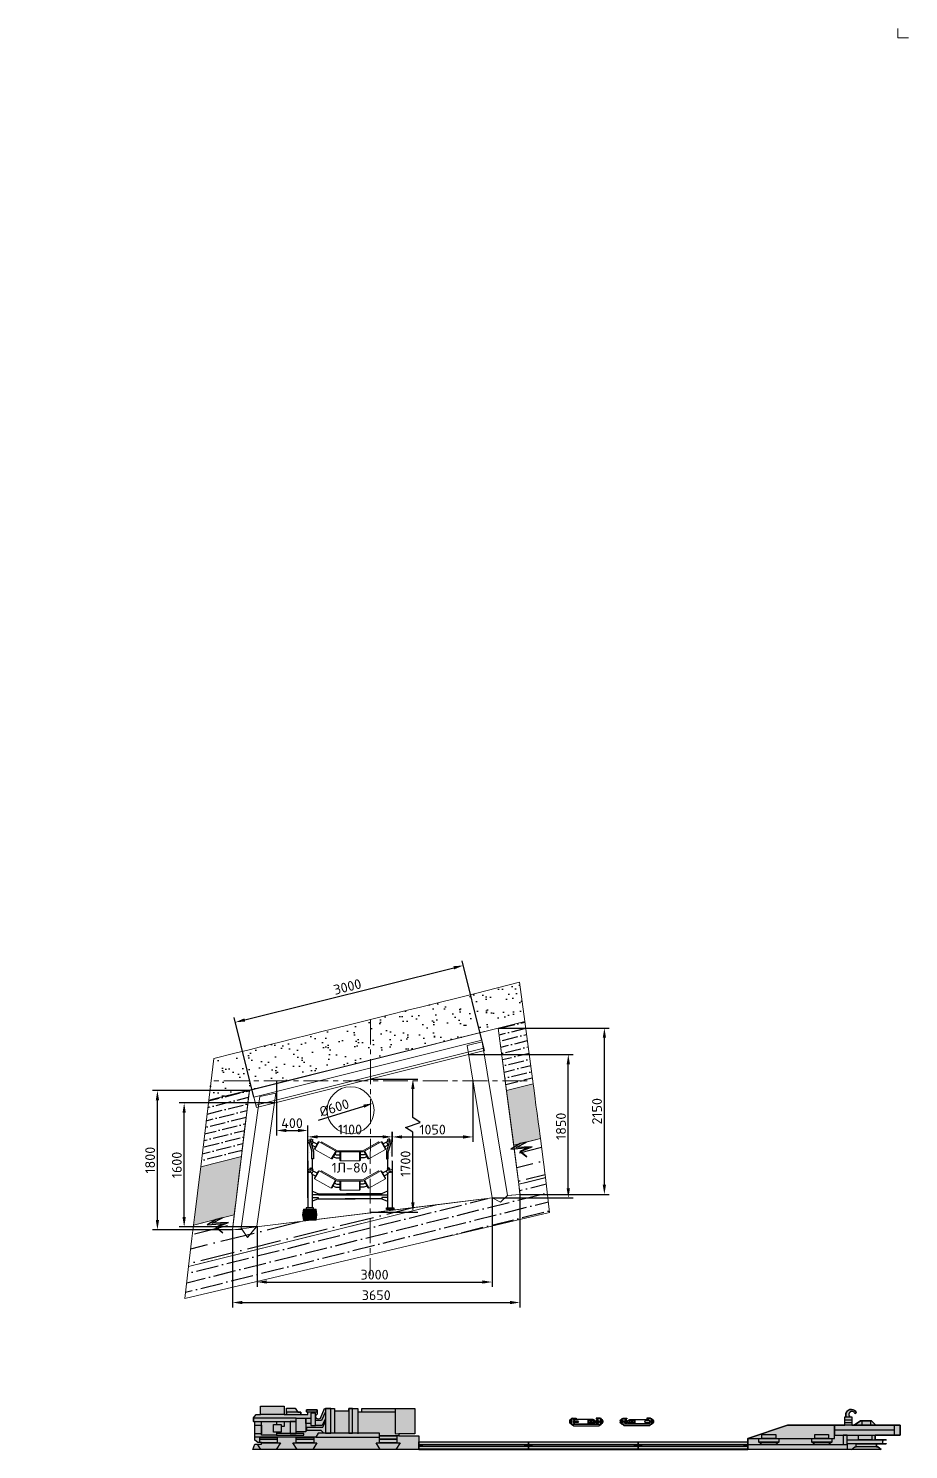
# Model space of a CAD drawing. Header units: millimetres. Extents: x 1757 to 4342, y -1901 to 53.
# Drawn here: x 3477.1 to 3701.9, y -1050.4 to -687.5 of the extents above; entities that cross this region are included whole.
import ezdxf

# ---------------------------------------------------------------- set-up
doc = ezdxf.new("R2010")
doc.units = ezdxf.units.MM
doc.header["$LTSCALE"] = 0.1
doc.linetypes.add('осеваяX2', pattern=[101.6, 63.5, -12.7, 12.7, -12.7])
doc.styles.get("Standard").update_dxf_attribs({"font": 'txt.shx'})
doc.styles.add('стиль', font='TAHOMA.TTF')
doc.dimstyles.new('ISO-25', dxfattribs={"dimtxt": 2.5, "dimasz": 2.5, "dimexe": 1.25, "dimexo": 0, "dimtad": 1, "dimdec": 0, "dimtxsty": 'Standard', "dimcen": 2.5, "dimadec": 0, "dimazin": 0, "dimtfac": 1, "dimtdec": 0, "dimtmove": 0, "dimatfit": 3, "dimfxl": 1, "dimarcsym": 0})
pattern_1 = [(14, (-280327.546, 279720.4922), (2.311551805, 2.2124337317), [3.96875, -0.79375, 0, -0.79375])]
pattern_2 = [(14, (-280327.546, 279720.4922), (5.085413972, 4.86735421), [8.73125, -1.74625, 0, -1.74625])]

# ---------------------------------------------------------------- blocks, each defined once
blk = doc.blocks.new('S л-80')
at = {"lineweight": 0}
for points in [[(3759, 1067), (3766, 1080), (3969, 966), (4290, 966), (4493, 1080), (4500, 1067), (4294, 951), (3965, 951)], [(3757, 694), (3764, 708), (3968, 593), (4288, 593), (4491, 708), (4499, 694), (4292, 578), (3964, 578)]]:
    blk.add_hatch(color=7, dxfattribs=at).paths.add_polyline_path(points)
at = {"color": 7}
for p, q in [((3616, 1101), (3706, 1054)), ((3617, 1100), (3628, 1117)), ((3628, 1117), (3654, 1103)), ((3654, 1103), (3645, 1086)), ((4640, 1101), (4550, 1054)), ((4627, 1117), (4602, 1103)), ((4602, 1103), (4611, 1086)), ((4639, 1100), (4627, 1117)), ((3596, 1065), (3602, 1062)), ((3602, 1062), (3604, 1073)), ((3605, 1068), (3641, 954)), ((3626, 1075), (3662, 959)), ((3638, 1042), (3685, 1017)), ((3641, 1041), (3660, 1078)), ((3641, 863), (3641, 954)), ((3662, 959), (3662, 863)), ((3946, 962), (3889, 861)), ((3936, 923), (3943, 917)), ((3943, 917), (3951, 914)), ((3951, 914), (3959, 913)), ((3959, 913), (3998, 913)), ((4008, 951), (4008, 839)), ((4251, 951), (4251, 836)), ((4299, 913), (4261, 913)), ((4308, 914), (4299, 913)), ((4316, 917), (4308, 914)), ((4313, 962), (4369, 861)), ((4323, 923), (4316, 917)), ((4618, 1042), (4571, 1017)), ((4629, 1073), (4594, 959)), ((4594, 959), (4594, 863)), ((4615, 1041), (4595, 1078)), ((4649, 1067), (4615, 954)), ((4615, 863), (4615, 954)), ((4654, 1062), (4652, 1073)), ((4660, 1065), (4654, 1062)), ((3588, 836), (3588, 238)), ((3588, 836), (3588, 836)), ((3615, 729), (3704, 682)), ((3616, 727), (3627, 745)), ((3627, 745), (3652, 730)), ((3662, 863), (3641, 863)), ((3652, 730), (3643, 714)), ((3647, 733), (3647, 863)), ((3917, 890), (3928, 883)), ((3928, 883), (3938, 877)), ((3938, 877), (3951, 873)), ((3951, 873), (3955, 873)), ((3955, 873), (3999, 873)), ((4304, 873), (4260, 873)), ((4308, 873), (4304, 873)), ((4321, 877), (4308, 873)), ((4330, 883), (4321, 877)), ((4342, 890), (4330, 883)), ((4638, 729), (4548, 682)), ((4594, 863), (4615, 863)), ((4626, 745), (4601, 730)), ((4601, 730), (4610, 714)), ((4609, 735), (4609, 863)), ((4637, 727), (4626, 745)), ((4668, 836), (4668, 238)), ((3595, 692), (3600, 689)), ((3600, 689), (3602, 700)), ((3636, 669), (3683, 644)), ((3640, 669), (3659, 706)), ((3647, 238), (3647, 664)), ((3944, 589), (3888, 489)), ((3934, 551), (3942, 545)), ((3942, 545), (3949, 542)), ((4006, 578), (4006, 467)), ((4249, 578), (4249, 463)), ((4314, 545), (4306, 542)), ((4311, 589), (4368, 489)), ((4322, 551), (4314, 545)), ((4616, 669), (4570, 644)), ((4613, 669), (4594, 706)), ((4609, 238), (4609, 665)), ((4653, 689), (4650, 700)), ((4658, 692), (4653, 689)), ((3648, 449), (3725, 415)), ((3725, 401), (3649, 401)), ((3649, 367), (3722, 367)), ((3719, 417), (4174, 417)), ((3722, 367), (3722, 350)), ((3725, 415), (3725, 401)), ((3916, 518), (3927, 510)), ((3927, 510), (3937, 505)), ((3937, 505), (3949, 501)), ((3949, 542), (3958, 540)), ((3949, 501), (3953, 501)), ((3953, 501), (3997, 501)), ((3958, 540), (3997, 540)), ((4536, 417), (4085, 417)), ((4298, 540), (4259, 540)), ((4302, 501), (4259, 501)), ((4306, 542), (4298, 540)), ((4306, 501), (4302, 501)), ((4319, 505), (4306, 501)), ((4329, 510), (4319, 505)), ((4340, 518), (4329, 510)), ((4608, 449), (4531, 415)), ((4531, 415), (4531, 401)), ((4531, 401), (4607, 401)), ((4607, 367), (4534, 367)), ((4534, 367), (4534, 350)), ((3722, 350), (3649, 321)), ((3722, 353), (4192, 353)), ((4534, 353), (4067, 353)), ((4534, 350), (4607, 321))]:
    blk.add_line(p, q, dxfattribs=at)
at = {"color": 7, "lineweight": 0}
for p, q in [((3734, 1081), (3678, 980)), ((3965, 951), (3759, 1067)), ((4294, 951), (4500, 1067)), ((4525, 1081), (4581, 980)), ((3733, 708), (3676, 608)), ((4523, 708), (4580, 608))]:
    blk.add_line(p, q, dxfattribs=at)
at = {"color": 7, "linetype": 'Continuous', "const_width": 0.6}
for points in [[(3641, 895), (3641, 954), (3587, 954)], [(3623, 945), (3591, 950)], [(4615, 895), (4615, 954), (4668, 954)], [(4633, 945), (4665, 950)], [(3641, 895), (3641, 836), (3587, 836)], [(3623, 845), (3591, 840)], [(4615, 895), (4615, 836), (4668, 836)], [(4633, 845), (4665, 840)]]:
    blk.add_lwpolyline(points, dxfattribs=at)
for points in [[(3587, 954, 0.363107), (3591, 950, 0.363107)], [(3636, 895), (3636, 936, 0.362126), (3629, 944), (3618, 946)], [(4620, 895), (4620, 936, -0.362126), (4627, 944), (4638, 946)], [(4668, 954, -0.363107), (4665, 950, -0.363107)], [(3587, 836, -0.363107), (3591, 840, -0.363107)], [(3636, 895), (3636, 854, -0.362126), (3629, 847), (3618, 844)], [(4620, 895), (4620, 854, 0.362126), (4627, 847), (4638, 844)], [(4668, 836, 0.363107), (4665, 840, 0.363107)]]:
    blk.add_lwpolyline(points, format="xyb", dxfattribs=at)
at = {"color": 7, "lineweight": 0}
for points in [[(3638, 1042), (3628, 1078)], [(3759, 1067), (3766, 1080), (3969, 966), (4290, 966), (4493, 1080), (4500, 1067), (4294, 951), (3965, 951), (3759, 1067)], [(4618, 1042), (4628, 1078)], [(3636, 669), (3626, 705)], [(3757, 694), (3764, 708), (3968, 593), (4288, 593), (4491, 708), (4499, 694), (4292, 578), (3964, 578), (3757, 694)], [(4616, 669), (4627, 705)]]:
    blk.add_lwpolyline(points, dxfattribs=at)
for points in [[(3946, 961), (3734, 1081), (3722, 1077), (3674, 992), (3678, 980), (3890, 861), (3902, 864), (3950, 949)], [(4008, 951), (4251, 951), (4260, 942), (4260, 845), (4251, 836), (4008, 836), (3999, 845), (3999, 942)], [(4312, 961), (4525, 1081), (4537, 1077), (4585, 992), (4581, 980), (4369, 861), (4357, 864), (4309, 949)], [(3945, 589), (3733, 708), (3720, 705), (3673, 620), (3676, 608), (3888, 488), (3901, 492), (3948, 577)], [(4006, 578), (4250, 578), (4259, 569), (4259, 472), (4250, 463), (4006, 463), (3997, 472), (3997, 569)], [(4311, 589), (4523, 708), (4536, 705), (4583, 620), (4580, 608), (4367, 488), (4355, 492), (4308, 577)]]:
    blk.add_lwpolyline(points, close=True, dxfattribs=at)
at = {"color": 7}
blk.add_lwpolyline([(3725, 402), (4531, 402)], dxfattribs=at)
for points in [[(3568, 217), (3661, 217), (3661, 238), (3568, 238)], [(4688, 217), (4595, 217), (4595, 238), (4688, 238)]]:
    blk.add_lwpolyline(points, close=True, dxfattribs=at)
at = {"color": 7, "lineweight": 0}
for centre, radius, start, end in [((3609, 1081), 21, 62.0007, 242.425), ((4647, 1081), 21, 297.575, 117.9993), ((3617, 1071), 13.2, 33.9155, 170.9358), ((3615, 1071), 10.6, 17.3852, 197.3852), ((4639, 1071), 13.2, 9.0642, 146.0845), ((4639, 1070), 10.6, 343.1425, 163.1425), ((3608, 709), 21, 62.0007, 242.425), ((4645, 709), 21, 297.575, 117.9993), ((3615, 698), 13.2, 33.9155, 170.9358), ((3614, 699), 10.6, 17.3852, 197.3852), ((3614, 699), 10.5, 347.7199, 335.3648), ((4637, 697), 10.5, 347.7199, 335.3648), ((4637, 698), 13.2, 9.0642, 146.0845)]:
    blk.add_arc(centre, radius, start, end, dxfattribs=at)
blk = doc.blocks.new('*D575')
at = {"color": 0, "lineweight": -2}
for p, q in [((3548.44, -973.81), (3548.44, -969.25)), ((3567.54, -970.5), (3550.94, -970.5)), ((3570.04, -975.5), (3570.04, -969.25))]:
    blk.add_line(p, q, dxfattribs=at)
at = {"color": 0, "lineweight": 15}
for points in [[(3550.94, -970.09), (3550.94, -970.92), (3548.44, -970.5)], [(3567.54, -970.09), (3567.54, -970.92), (3570.04, -970.5)]]:
    blk.add_solid(points, dxfattribs=at)
at = {"layer": 'Defpoints', "color": 0, "lineweight": 15}
for p in [(3548.44, -970.5), (3548.44, -973.81), (3570.04, -975.5)]:
    blk.add_point(p, dxfattribs=at)
at = {"color": 0, "lineweight": 0, "insert": (3559.24, -968.63), "char_height": 2.5, "attachment_point": 5}
blk.add_mtext('1100', dxfattribs=at)
blk = doc.blocks.new('S ш.бруса')
at = {"linetype": 'ByBlock', "lineweight": 15}
blk.add_hatch(color=254, dxfattribs=at).paths.add_polyline_path([(3323.21, -1143.74), (3323.45, -1142.34), (3326.65, -1142.34), (3326.88, -1143.74), (3326.65, -1145.14), (3323.45, -1145.14)])
at = {"color": 7, "linetype": 'ByBlock', "lineweight": 15}
for points in [[(3323.21, -1143.74), (3323.45, -1142.34), (3326.65, -1142.34), (3326.88, -1143.74), (3326.65, -1145.14), (3323.45, -1145.14), (3323.21, -1143.74)], [(3325.05, -1145.14), (3324.28, -1144.32), (3324.13, -1143.38), (3323.41, -1142.57)], [(3325.05, -1145.14), (3325.31, -1144.47), (3325.89, -1143.98), (3326.34, -1142.86), (3326.69, -1142.59)]]:
    blk.add_lwpolyline(points, dxfattribs=at)
for radius, start, end in [(2.8, 52.7386, 127.2614), (1.82, 20.6292, 159.3708), (0.883, 0, 180)]:
    blk.add_arc((3325.05, -1145.14), radius, start, end, dxfattribs=at)
blk = doc.blocks.new('*D576')
at = {"color": 0, "linetype": 'ByBlock', "lineweight": -2}
for p, q in [((3595.53, -986.11), (3595.53, -1008.82)), ((3535.49, -993.3), (3535.49, -1008.82)), ((3537.99, -1007.57), (3593.03, -1007.57))]:
    blk.add_line(p, q, dxfattribs=at)
at = {"color": 0, "linetype": 'ByBlock', "lineweight": 15}
for points in [[(3537.99, -1007.15), (3537.99, -1007.98), (3535.49, -1007.57)], [(3593.03, -1007.15), (3593.03, -1007.98), (3595.53, -1007.57)]]:
    blk.add_solid(points, dxfattribs=at)
at = {"layer": 'Defpoints', "color": 0, "linetype": 'ByBlock', "lineweight": 15}
for p in [(3595.53, -986.11), (3535.49, -993.3), (3595.53, -1007.57)]:
    blk.add_point(p, dxfattribs=at)
at = {"color": 0, "linetype": 'ByBlock', "lineweight": 15, "insert": (3565.51, -1005.69), "char_height": 2.5, "attachment_point": 5}
blk.add_mtext('3000', dxfattribs=at)
blk = doc.blocks.new('*D577')
at = {"color": 0, "linetype": 'ByBlock', "lineweight": -2}
for p, q in [((3532.36, -940.65), (3585.72, -927.34)), ((3592.91, -945.83), (3587.85, -925.52)), ((3534.69, -960.35), (3529.63, -940.04))]:
    blk.add_line(p, q, dxfattribs=at)
at = {"color": 0, "linetype": 'ByBlock', "lineweight": 15}
for points in [[(3585.62, -926.94), (3585.82, -927.75), (3588.15, -926.74)], [(3532.25, -940.24), (3532.46, -941.05), (3529.93, -941.25)]]:
    blk.add_solid(points, dxfattribs=at)
at = {"layer": 'Defpoints', "color": 0, "linetype": 'ByBlock', "lineweight": 15}
for p in [(3588.15, -926.74), (3592.91, -945.83), (3534.69, -960.35)]:
    blk.add_point(p, dxfattribs=at)
at = {"color": 0, "linetype": 'ByBlock', "lineweight": 15, "insert": (3558.58, -932.18), "char_height": 2.5, "attachment_point": 5, "rotation": 14}
blk.add_mtext('3000', dxfattribs=at)
blk = doc.blocks.new('*D578')
at = {"color": 0, "lineweight": -2}
for p, q in [((3540.44, -956.18), (3540.44, -970.12)), ((3542.94, -968.87), (3545.94, -968.87)), ((3548.44, -986.08), (3548.44, -967.62))]:
    blk.add_line(p, q, dxfattribs=at)
at = {"color": 0, "lineweight": 15}
for points in [[(3542.94, -968.46), (3542.94, -969.29), (3540.44, -968.87)], [(3545.94, -968.46), (3545.94, -969.29), (3548.44, -968.87)]]:
    blk.add_solid(points, dxfattribs=at)
at = {"layer": 'Defpoints', "color": 0, "lineweight": 15}
for p in [(3540.44, -956.18), (3548.44, -968.87), (3548.44, -986.08)]:
    blk.add_point(p, dxfattribs=at)
at = {"color": 0, "lineweight": 0, "insert": (3544.44, -967), "char_height": 2.5, "attachment_point": 5}
blk.add_mtext('400', dxfattribs=at)
blk = doc.blocks.new('*D579')
at = {"color": 0, "linetype": 'ByBlock', "lineweight": -2}
blk.add_line((3551.21, -966.27), (3562.74, -962.68), dxfattribs=at)
at = {"color": 0, "linetype": 'ByBlock', "lineweight": 15}
blk.add_solid([(3562.62, -962.28), (3562.87, -963.08), (3565.13, -961.94)], dxfattribs=at)
at = {"layer": 'Defpoints', "color": 0, "linetype": 'ByBlock', "lineweight": 15}
for p in [(3565.13, -961.94), (3553.67, -965.5)]:
    blk.add_point(p, dxfattribs=at)
at = {"color": 0, "linetype": 'ByBlock', "lineweight": 15, "insert": (3555.22, -963.06), "char_height": 2.5, "attachment_point": 5, "rotation": 17.2885}
blk.add_mtext('%%C600', dxfattribs=at)
blk = doc.blocks.new('*D580')
at = {"color": 0, "linetype": 'ByBlock', "lineweight": -2}
for p, q in [((3564.41, -955.75), (3576.55, -955.75)), ((3575.3, -965.58), (3575.3, -958.25)), ((3573.42, -968.08), (3577.17, -966.83)), ((3575.3, -969.33), (3573.42, -968.08)), ((3577.17, -966.83), (3575.3, -965.58)), ((3575.3, -987.25), (3575.3, -969.33)), ((3564.41, -989.75), (3576.55, -989.75))]:
    blk.add_line(p, q, dxfattribs=at)
at = {"color": 0, "linetype": 'ByBlock', "lineweight": 15}
for points in [[(3574.88, -958.25), (3575.72, -958.25), (3575.3, -955.75)], [(3574.88, -987.25), (3575.72, -987.25), (3575.3, -989.75)]]:
    blk.add_solid(points, dxfattribs=at)
at = {"layer": 'Defpoints', "color": 0, "linetype": 'ByBlock', "lineweight": 15}
for p in [(3564.41, -955.75), (3575.3, -955.75), (3564.41, -989.75)]:
    blk.add_point(p, dxfattribs=at)
at = {"color": 0, "linetype": 'ByBlock', "lineweight": 15, "insert": (3573.42, -977.37), "char_height": 2.5, "attachment_point": 5, "rotation": 90}
blk.add_mtext('1700', dxfattribs=at)
blk = doc.blocks.new('*D581')
at = {"color": 0, "linetype": 'ByBlock', "lineweight": -2}
for p, q in [((3590.63, -956.18), (3590.63, -971.77)), ((3570.04, -969.25), (3570.04, -971.77)), ((3572.54, -970.52), (3588.13, -970.52))]:
    blk.add_line(p, q, dxfattribs=at)
at = {"color": 0, "linetype": 'ByBlock', "lineweight": 15}
for points in [[(3572.54, -970.11), (3572.54, -970.94), (3570.04, -970.52)], [(3588.13, -970.11), (3588.13, -970.94), (3590.63, -970.52)]]:
    blk.add_solid(points, dxfattribs=at)
at = {"layer": 'Defpoints', "color": 0, "linetype": 'ByBlock', "lineweight": 15}
for p in [(3590.63, -956.18), (3570.04, -969.25), (3590.63, -970.52)]:
    blk.add_point(p, dxfattribs=at)
at = {"color": 0, "linetype": 'ByBlock', "lineweight": 15, "insert": (3580.33, -968.65), "char_height": 2.5, "attachment_point": 5}
blk.add_mtext('1050', dxfattribs=at)
blk = doc.blocks.new('*D582')
at = {"color": 0, "linetype": 'ByBlock', "lineweight": -2}
for p, q in [((3602.62, -985.23), (3602.62, -1014.05)), ((3529.23, -994.25), (3529.23, -1014.05)), ((3531.73, -1012.8), (3600.12, -1012.8))]:
    blk.add_line(p, q, dxfattribs=at)
at = {"color": 0, "linetype": 'ByBlock', "lineweight": 15}
for points in [[(3531.73, -1012.39), (3531.73, -1013.22), (3529.23, -1012.8)], [(3600.12, -1012.39), (3600.12, -1013.22), (3602.62, -1012.8)]]:
    blk.add_solid(points, dxfattribs=at)
at = {"layer": 'Defpoints', "color": 0, "linetype": 'ByBlock', "lineweight": 15}
for p in [(3602.62, -985.23), (3529.23, -994.25), (3602.62, -1012.8)]:
    blk.add_point(p, dxfattribs=at)
at = {"color": 0, "linetype": 'ByBlock', "lineweight": 15, "insert": (3565.93, -1010.93), "char_height": 2.5, "attachment_point": 5}
blk.add_mtext('3650', dxfattribs=at)
blk = doc.blocks.new('*D583')
at = {"color": 0, "linetype": 'ByBlock', "lineweight": -2}
for p, q in [((3533.53, -958.65), (3508.81, -958.65)), ((3510.06, -991.75), (3510.06, -961.15)), ((3529.23, -994.25), (3508.81, -994.25))]:
    blk.add_line(p, q, dxfattribs=at)
at = {"color": 0, "linetype": 'ByBlock', "lineweight": 15}
for points in [[(3509.65, -961.15), (3510.48, -961.15), (3510.06, -958.65)], [(3509.65, -991.75), (3510.48, -991.75), (3510.06, -994.25)]]:
    blk.add_solid(points, dxfattribs=at)
at = {"layer": 'Defpoints', "color": 0, "linetype": 'ByBlock', "lineweight": 15}
for p in [(3510.06, -958.65), (3533.53, -958.65), (3529.23, -994.25)]:
    blk.add_point(p, dxfattribs=at)
at = {"color": 0, "linetype": 'ByBlock', "lineweight": 15, "insert": (3508.19, -976.45), "char_height": 2.5, "attachment_point": 5, "rotation": 90}
blk.add_mtext('1800', dxfattribs=at)
blk = doc.blocks.new('*D584')
at = {"color": 0, "linetype": 'ByBlock', "lineweight": -2}
for p, q in [((3539.97, -961.85), (3515.64, -961.85)), ((3516.89, -991), (3516.89, -964.35)), ((3535.32, -993.5), (3515.64, -993.5))]:
    blk.add_line(p, q, dxfattribs=at)
at = {"color": 0, "linetype": 'ByBlock', "lineweight": 15}
for points in [[(3516.47, -964.35), (3517.3, -964.35), (3516.89, -961.85)], [(3516.47, -991), (3517.3, -991), (3516.89, -993.5)]]:
    blk.add_solid(points, dxfattribs=at)
at = {"layer": 'Defpoints', "color": 0, "linetype": 'ByBlock', "lineweight": 15}
for p in [(3516.89, -961.85), (3539.97, -961.85), (3535.32, -993.5)]:
    blk.add_point(p, dxfattribs=at)
at = {"color": 0, "linetype": 'ByBlock', "lineweight": 15, "insert": (3515.01, -977.68), "char_height": 2.5, "attachment_point": 5, "rotation": 90}
blk.add_mtext('1600', dxfattribs=at)
blk = doc.blocks.new('*D585')
at = {"color": 0, "linetype": 'ByBlock', "lineweight": -2}
for p, q in [((3597.07, -942.71), (3625.45, -942.71)), ((3624.2, -982.72), (3624.2, -945.21)), ((3602.74, -985.22), (3625.45, -985.22))]:
    blk.add_line(p, q, dxfattribs=at)
at = {"color": 0, "linetype": 'ByBlock', "lineweight": 15}
for points in [[(3623.78, -945.21), (3624.62, -945.21), (3624.2, -942.71)], [(3623.78, -982.72), (3624.62, -982.72), (3624.2, -985.22)]]:
    blk.add_solid(points, dxfattribs=at)
at = {"layer": 'Defpoints', "color": 0, "linetype": 'ByBlock', "lineweight": 15}
for p in [(3597.07, -942.71), (3624.2, -942.71), (3602.74, -985.22)]:
    blk.add_point(p, dxfattribs=at)
at = {"color": 0, "linetype": 'ByBlock', "lineweight": 15, "insert": (3622.32, -963.97), "char_height": 2.5, "attachment_point": 5, "rotation": 90}
blk.add_mtext('2150', dxfattribs=at)
blk = doc.blocks.new('*D586')
at = {"color": 0, "linetype": 'ByBlock', "lineweight": -2}
for p, q in [((3589.53, -949.5), (3616.24, -949.5)), ((3614.99, -983.61), (3614.99, -952)), ((3595.53, -986.11), (3616.24, -986.11))]:
    blk.add_line(p, q, dxfattribs=at)
at = {"color": 0, "linetype": 'ByBlock', "lineweight": 15}
for points in [[(3614.57, -952), (3615.41, -952), (3614.99, -949.5)], [(3614.57, -983.61), (3615.41, -983.61), (3614.99, -986.11)]]:
    blk.add_solid(points, dxfattribs=at)
at = {"layer": 'Defpoints', "color": 0, "linetype": 'ByBlock', "lineweight": 15}
for p in [(3589.53, -949.5), (3614.99, -949.5), (3595.53, -986.11)]:
    blk.add_point(p, dxfattribs=at)
at = {"color": 0, "linetype": 'ByBlock', "lineweight": 15, "insert": (3613.12, -967.8), "char_height": 2.5, "attachment_point": 5, "rotation": 90}
blk.add_mtext('1850', dxfattribs=at)
blk = doc.blocks.new('Привод 2')
blk.add_hatch(color=254).paths.add_polyline_path([(-235, -1175), (-207, -1108), (-123, -1108), (-123, -1083), (-172, -1083), (-207, -1056), (-207, -830), (-224, -816), (-224, -768), (-191, -728), (-134, -728), (-134, -623), (167, -623), (167, -728), (197, -728), (197, -647), (308, -647), (341, -698), (379, -698), (379, -727), (468, -727), (468, -708), (453, -694), (453, -668), (588, -668), (588, -722), (565, -744), (565, -764), (589, -777), (611, -783), (632, -774), (680, -649), (811, -649), (811, -679), (991, -679), (991, -649), (1107, -649), (1107, -695), (1160, -695), (1160, -651), (1836, -651), (1836, -973), (1632, -973), (1632, -999), (1886, -999), (1886, -1175)])
blk.add_line((167, -728), (-134, -728))
for points in [[(-235, -1175), (-207, -1108), (-123, -1108), (-123, -1083), (-172, -1083), (-207, -1056), (-207, -830), (-224, -816), (-224, -768), (-191, -728), (-134, -728), (-134, -623), (167, -623), (167, -728), (197, -728), (197, -647), (308, -647), (341, -698), (379, -698), (379, -727), (468, -727), (468, -708), (453, -694), (453, -668), (588, -668), (588, -722), (565, -744), (565, -764), (589, -777), (611, -783), (632, -774), (680, -649), (811, -649), (811, -679), (991, -679), (991, -649), (1107, -649), (1107, -695), (1160, -695), (1160, -651), (1836, -651), (1836, -973), (1632, -973), (1632, -999), (1886, -999), (1886, -1175), (-235, -1175)], [(-235, -1175), (-207, -1108), (-123, -1108), (-123, -1083), (-172, -1083), (-207, -1056), (-207, -830), (-224, -816), (-224, -768), (-191, -728), (-134, -728), (-134, -623), (167, -623), (167, -728), (197, -728), (197, -647), (308, -647), (341, -698), (379, -698), (379, -727), (468, -727), (468, -708), (453, -694), (453, -668), (588, -668), (588, -722), (565, -744), (565, -764), (589, -777), (611, -783), (632, -774), (680, -649), (811, -649), (811, -679), (991, -679), (991, -649), (1107, -649), (1107, -695), (1160, -695), (1160, -651), (1836, -651), (1836, -973), (1632, -973), (1632, -999), (1886, -999), (1886, -1175), (-235, -1175)], [(695, -693), (645, -804), (565, -804)], [(1107, -695), (1107, -975)], [(1160, -695), (1584, -695)], [(1584, -651), (1584, -972), (1632, -973)], [(68, -955), (68, -990), (-123, -990), (-123, -816), (68, -816), (68, -856)], [(168, -816), (168, -880), (130, -880)], [(640, -933), (457, -933), (457, -891), (658, -891)], [(695, -780), (650, -868), (565, -868)], [(658, -891), (695, -821)], [(1632, -999), (1609, -999), (1382, -999), (1382, -967), (600, -967), (569, -1016), (-207, -1016)], [(-123, -1089), (120, -1089), (66, -1175), (-132, -1175), (-174, -1108)], [(-145, -1083), (-145, -1044), (78, -1044), (78, -1089), (-123, -1089)], [(569, -1016), (1382, -1016)], [(671, -967), (638, -930)]]:
    blk.add_lwpolyline(points)
for points in [[(379, -698), (197, -698), (197, -728), (379, -728)], [(588, -668), (453, -668), (453, -694), (588, -694)], [(565, -711), (505, -711), (505, -868), (565, -868)], [(762, -649), (695, -649), (695, -967), (762, -967)], [(762, -649), (811, -649), (811, -967), (762, -967)], [(1040, -649), (991, -649), (991, -967), (1040, -967)], [(1040, -649), (1107, -649), (1107, -967), (1040, -967)], [(320, -773), (-224, -773), (-224, -816), (320, -816)], [(-207, -864), (-123, -864), (-123, -974), (-207, -974)], [(31, -856), (130, -856), (130, -955), (31, -955)], [(320, -816), (243, -816), (243, -971), (320, -971)], [(320, -773), (445, -773), (445, -950), (320, -950)], [(445, -773), (505, -773), (505, -843), (445, -843)], [(-145, -1016), (78, -1016), (78, -1044), (-145, -1044)], [(68, -990), (418, -990), (418, -971), (68, -971)], [(279, -1089), (585, -1089), (531, -1175), (333, -1175)], [(320, -1016), (544, -1016), (544, -1044), (320, -1044)], [(320, -1044), (544, -1044), (544, -1089), (320, -1089)], [(1340, -1088), (1646, -1088), (1592, -1175), (1394, -1175)], [(1382, -999), (1605, -999), (1605, -1044), (1382, -1044)], [(1382, -1044), (1605, -1044), (1605, -1088), (1382, -1088)]]:
    blk.add_lwpolyline(points, close=True)
blk = doc.blocks.new('Концевая 2')
blk.add_hatch(color=254).paths.add_polyline_path([(6833, -1348), (6833, -1206), (7342, -1038), (8071, -1038), (8071, -929), (8084, -929), (8084, -906), (8087, -886), (8097, -866), (8108, -853), (8120, -844), (8135, -838), (8145, -836), (8159, -835), (8175, -838), (8190, -844), (8203, -854), (8214, -866), (8217, -875), (8216, -879), (8214, -883), (8210, -885), (8206, -886), (8204, -886), (8200, -884), (8197, -881), (8195, -878), (8190, -872), (8183, -867), (8176, -863), (8167, -861), (8163, -861), (8152, -863), (8146, -865), (8141, -868), (8136, -872), (8131, -877), (8128, -882), (8125, -892), (8124, -898), (8124, -905), (8126, -913), (8128, -918), (8131, -923), (8133, -926), (8136, -929), (8161, -929), (8161, -1038), (8194, -1038), (8273, -982), (8412, -982), (8470, -1038), (8779, -1038), (8779, -1163), (8462, -1164), (8462, -1226), (8602, -1226), (8602, -1230), (8565, -1230), (8560, -1233), (8556, -1239), (8556, -1239), (8553, -1248), (8553, -1257), (8555, -1263), (8559, -1267), (8562, -1271), (8565, -1273), (8602, -1273), (8602, -1277), (8475, -1277), (8475, -1314), (8493, -1314), (8535, -1348)])
for p, q in [((8084, -906), (8084, -929)), ((6833, -1206), (6833, -1282)), ((8709, -1100), (7939, -1100))]:
    blk.add_line(p, q)
for points in [[(6833, -1348), (6833, -1206), (7342, -1038), (8071, -1038), (8071, -929), (8084, -929), (8084, -906), (8087, -886), (8097, -866), (8108, -853), (8120, -844), (8135, -838), (8145, -836), (8159, -835), (8175, -838), (8190, -844), (8203, -854), (8214, -866), (8217, -875), (8216, -879), (8214, -883), (8210, -885), (8206, -886), (8204, -886), (8200, -884), (8197, -881), (8195, -878), (8190, -872), (8183, -867), (8176, -863), (8167, -861), (8163, -861), (8152, -863), (8146, -865), (8141, -868), (8136, -872), (8131, -877), (8128, -882), (8125, -892), (8124, -898), (8124, -905), (8126, -913), (8128, -918), (8131, -923), (8133, -926), (8136, -929), (8161, -929), (8161, -1038), (8194, -1038), (8273, -982), (8412, -982), (8470, -1038), (8779, -1038), (8779, -1163), (8462, -1164), (8462, -1226), (8602, -1226), (8602, -1230), (8565, -1230), (8560, -1233), (8556, -1239), (8556, -1239), (8553, -1248), (8553, -1257), (8555, -1263), (8559, -1267), (8562, -1271), (8565, -1273), (8602, -1273), (8602, -1277), (8475, -1277), (8475, -1314), (8493, -1314), (8535, -1348), (6833, -1348)], [(8602, -1277), (8102, -1277), (8102, -1225), (8602, -1226)], [(8602, -1226), (8462, -1226), (8462, -1164)], [(8156, -1348), (8199, -1314), (8217, -1314), (8217, -1277), (8217, -1277)], [(8535, -1348), (8493, -1314), (8475, -1314), (8475, -1277), (8602, -1277)]]:
    blk.add_lwpolyline(points)
for points in [[(6833, -1206), (7939, -1206), (7939, -1038), (7342, -1038)], [(8779, -1038), (7939, -1038), (7939, -1163), (8779, -1163)], [(8071, -929), (8161, -929), (8161, -1038), (8071, -1038)], [(8071, -968), (8161, -968), (8161, -1008), (8071, -1008)], [(8194, -1038), (8470, -1038), (8412, -982), (8273, -982)], [(8295, -982), (8401, -982), (8401, -1038), (8295, -1038)], [(8709, -1038), (8779, -1038), (8779, -1163), (8709, -1163)], [(6975, -1206), (7231, -1206), (7231, -1252), (6975, -1252)], [(6975, -1252), (7231, -1252), (7191, -1282), (7015, -1282)], [(7015, -1156), (7191, -1156), (7191, -1206), (7015, -1206)], [(7650, -1206), (7906, -1206), (7906, -1252), (7650, -1252)], [(7650, -1252), (7906, -1252), (7866, -1282), (7690, -1282)], [(7690, -1156), (7866, -1156), (7866, -1206), (7690, -1206)], [(8051, -1282), (8102, -1282), (8102, -1163), (8051, -1163)], [(8246, -1164), (8416, -1164), (8416, -1225), (8246, -1225)], [(6833, -1282), (8102, -1282), (8102, -1348), (6833, -1348)], [(8475, -1314), (8217, -1314), (8217, -1277), (8475, -1277)]]:
    blk.add_lwpolyline(points, close=True)
for centre, radius, start, end in [((8155, -906), 71.1, 32.1576, 180), ((8163, -900), 39.1, 29.0566, 226.6944), ((8206, -875), 11.3, 215.9403, 34.8396), ((8578, -1251), 25.5, 90, 270)]:
    blk.add_arc(centre, radius, start, end)
blk = doc.blocks.new('S рештака')
for p, q in [((1149, 393), (1149, 376)), ((1157, 393), (1157, 376)), ((1233, 427), (1233, 417)), ((1490, 427), (1490, 417)), ((1565, 393), (1565, 376)), ((1573, 393), (1573, 376)), ((1185, 351), (1538, 351)), ((1201, 330), (1524, 330))]:
    blk.add_line(p, q)
for points in [[(1185, 427), (1233, 427)], [(1185, 417), (1233, 417)], [(1198, 397), (1198, 367), (1222, 354), (1451, 354), (1476, 367), (1476, 397), (1451, 409), (1222, 409), (1198, 397)], [(1198, 393), (1255, 393), (1264, 382), (1255, 370), (1198, 370)], [(1458, 403), (1476, 390), (1526, 390)], [(1458, 361), (1476, 373), (1526, 373)], [(1538, 427), (1490, 427)], [(1538, 417), (1490, 417)], [(1185, 341), (1201, 330), (1524, 330), (1538, 341)]]:
    blk.add_lwpolyline(points)
for points in [[(1384, 403), (1458, 403), (1458, 361), (1384, 361)], [(1404, 398), (1391, 390), (1391, 374), (1404, 366), (1418, 374), (1418, 390)], [(1442, 398), (1429, 390), (1429, 374), (1442, 366), (1456, 374), (1456, 390)]]:
    blk.add_lwpolyline(points, close=True)
for centre, radius in [((1404, 382), 13.6), ((1442, 382), 13.6), ((1502, 400), 9.69), ((1502, 363), 9.69)]:
    blk.add_circle(centre, radius)
for centre, radius, start, end in [((1169, 392), 19.9, 103.4134, 177.7491), ((1169, 377), 19.9, 182.2509, 256.5866), ((1169, 392), 11.9, 113.3572, 177.7491), ((1169, 377), 11.9, 182.2509, 246.6428), ((1185, 407), 20.9, 90, 235.4625), ((1185, 362), 20.9, 124.5375, 270), ((1167, 384), 7.75, 319.7515, 40.2485), ((1185, 407), 10.9, 90, 240), ((1185, 362), 10.9, 120, 270), ((1167, 384), 17.8, 313.923, 46.077), ((1526, 382), 8.66, 270, 90), ((1538, 407), 20.9, 304.5375, 90), ((1538, 407), 10.9, 300, 90), ((1556, 384), 17.8, 133.923, 226.077), ((1538, 362), 20.9, 270, 55.4625), ((1538, 362), 10.9, 270, 60), ((1556, 384), 7.75, 139.7515, 220.2485), ((1554, 392), 19.9, 2.2509, 76.5866), ((1554, 392), 11.9, 2.2509, 66.6428), ((1554, 377), 11.9, 293.3572, 357.7491), ((1554, 377), 19.9, 283.4134, 357.7491)]:
    blk.add_arc(centre, radius, start, end)
blk = doc.blocks.new('S рештачное')
at = {"color": 5}
blk.add_blockref('S рештака', (87, 0), dxfattribs=at)
at = {"color": 5, "xscale": -1}
blk.add_blockref('S рештака', (3456, 0), dxfattribs=at)
blk = doc.blocks.new('Рештак СК-38')
blk.add_hatch(color=254).paths.add_polyline_path([(2392, -82), (3792, -82), (3792, -179), (2392, -179)])
for p, q in [((2392, -82), (3792, -82)), ((2392, -116), (3792, -116)), ((2392, -134), (3792, -134)), ((2392, -168), (3792, -168)), ((2392, -179), (3792, -179))]:
    blk.add_line(p, q)
for points in [[(2392, -82), (2392, -179)], [(3792, -82), (3792, -179)]]:
    blk.add_lwpolyline(points)
for points in [[(2392, -82), (3792, -82), (3792, -179), (2392, -179)], [(2414, -116), (2436, -116), (2436, -134), (2414, -134)], [(3747, -116), (3770, -116), (3770, -134), (3747, -134)]]:
    blk.add_lwpolyline(points, close=True)

msp = doc.modelspace()

# ---------------------------------------------------------------- hatches: boundary and pattern name
h = msp.add_hatch()
h.set_pattern_fill('AR-SAND', color=256, scale=0.1, angle=315, style=0)
h.set_pattern_definition([(352.5, (-280327.546, 279720.4922), (3.34753489, 3.573813487), [0, -3.8608, 0, -4.318, 0, -4.1275]), (322.5, (-280327.546, 279720.492), (8.24732851, 1.89010928), [0, -2.0828, 0, -3.4798, 0, -1.3335]), (282.5, (-280329.755, 279722.7014), (5.60332312, -5.58299826), [0, -1.27, 0, -4.572, 0, -5.969]), (272.5, (-280329.755, 279722.7014), (6.97550782, -3.82281109), [0, -0.635, 0, -2.9972, 0, -3.429])])
h.paths.add_polyline_path([(3523.161, -961.141), (3603.879, -941.015), (3602.55, -931.04), (3591.258, -933.856), (3577.26, -937.346), (3573.932, -938.176), (3569.277, -939.336), (3565.809, -940.201), (3559.405, -941.798), (3554.877, -942.927), (3552.068, -943.627), (3548.825, -944.436), (3544.644, -945.478), (3541.659, -946.222), (3536.402, -947.533), (3533.46, -948.267), (3529.845, -949.168), (3524.445, -950.514)])
h = msp.add_hatch()
h.set_pattern_fill('ANSI36', color=256, scale=0.5, angle=329, style=0)
h.set_pattern_definition(pattern_1)
h.paths.add_polyline_path([(3597.074, -942.712), (3599.2, -958.672), (3606.006, -956.975), (3603.879, -941.015)])
for color, points in [(253, [(3599.2, -958.672), (3606.006, -956.975), (3606.156, -958.098), (3606.415, -960.045), (3606.732, -962.424), (3606.998, -964.422), (3607.295, -966.648), (3607.593, -968.889), (3607.7, -969.688), (3607.866, -970.94), (3605.906, -971.428), (3605.905, -971.429), (3601.061, -972.637)]), (256, [(3604.385, -975.644), (3602.753, -974.235), (3605.801, -973.017), (3601.698, -973.208), (3604.297, -971.83), (3602.671, -972.235), (3600.345, -973.653), (3604.843, -973.256), (3602.583, -974.231)]), (253, [(3521.107, -978.143), (3531.492, -975.553), (3531.044, -979.265), (3530.602, -982.919), (3530.359, -984.938), (3530.144, -986.709), (3529.943, -988.374), (3529.785, -989.686), (3529.695, -990.43), (3525.599, -991.451), (3522.588, -992.202), (3519.309, -993.019), (3519.553, -991), (3519.957, -987.66), (3520.63, -982.089)]), (256, [(3526.768, -994.996), (3525.137, -993.587), (3528.185, -992.369), (3524.081, -992.56), (3526.681, -991.182), (3525.055, -991.587), (3522.729, -993.005), (3527.227, -992.608), (3524.966, -993.583)])]:
    msp.add_hatch(color=color).paths.add_polyline_path(points)
h = msp.add_hatch()
h.set_pattern_fill('ANSI36', color=256, scale=0.5, angle=329, style=0)
h.set_pattern_definition(pattern_1)
h.paths.add_polyline_path([(3527.905, -959.958), (3533.535, -958.654), (3533.345, -960.223), (3533.071, -962.493), (3532.852, -964.299), (3532.493, -967.272), (3532.165, -969.986), (3531.958, -971.698), (3531.805, -972.971), (3531.628, -974.431), (3531.492, -975.553), (3521.107, -978.143), (3523.161, -961.141), (3524.789, -960.735)])
h = msp.add_hatch()
h.set_pattern_fill('ANSI36', color=256, scale=1.1, angle=329, style=0)
h.set_pattern_definition(pattern_2)
h.paths.add_polyline_path([(3601.061, -972.637), (3607.866, -970.94), (3608.402, -974.959), (3608.586, -976.338), (3608.826, -978.14), (3608.948, -979.061), (3609.032, -979.69), (3609.195, -980.914), (3609.038, -980.954), (3603.985, -982.214), (3602.39, -982.611)])
h = msp.add_hatch()
h.set_pattern_fill('ANSI36', color=256, scale=0.72, angle=329, style=0)
h.paths.add_polyline_path([(3518.025, -1003.646), (3517.047, -1011.743), (3610.216, -989.789), (3609.195, -980.914), (3602.39, -982.611), (3602.618, -985.232), (3599.439, -985.509), (3597.704, -987.149), (3595.53, -986.11), (3581.405, -987.843)])
h = msp.add_hatch()
h.set_pattern_fill('ANSI36', color=256, scale=1.1, angle=329, style=0)
h.set_pattern_definition(pattern_2)
h.paths.add_polyline_path([(3519.309, -993.019), (3529.695, -990.43), (3529.234, -994.246), (3531.534, -993.964), (3535.324, -993.498), (3581.428, -987.838), (3522.16, -1002.615), (3518.025, -1003.646), (3518.634, -998.604), (3518.889, -996.494)])

# ---------------------------------------------------------------- linework, layer by layer
at = {"color": 2, "linetype": 'ByBlock', "lineweight": 0}
for p, q in [((3699.16, -687.473), (3699.16, -689.836)), ((3699.16, -689.836), (3701.888, -689.836))]:
    msp.add_line(p, q, dxfattribs=at)
at = {"color": 7, "linetype": 'осеваяX2', "lineweight": 15}
for p, q in [((3564.462, -940.537), (3564.4, -1005.929)), ((3604.505, -956.183), (3524.389, -956.183))]:
    msp.add_line(p, q, dxfattribs=at)
at = {"color": 7, "linetype": 'ByBlock', "lineweight": 15}
for p, q in [((3593.416, -947.868), (3535.198, -962.383)), ((3533.547, -958.551), (3529.234, -994.246)), ((3610.216, -989.789), (3517.047, -1011.743))]:
    msp.add_line(p, q, dxfattribs=at)
at = {"color": 7, "lineweight": 0}
for points in [[(3523.161, -961.141), (3603.879, -941.015), (3602.55, -931.04), (3591.258, -933.856), (3577.26, -937.346), (3573.932, -938.176), (3573.932, -938.176), (3569.277, -939.336), (3569.277, -939.336), (3569.277, -939.336), (3565.809, -940.201), (3565.809, -940.201), (3559.405, -941.798), (3559.405, -941.798), (3559.405, -941.798), (3554.877, -942.927), (3552.068, -943.627), (3548.825, -944.436), (3544.644, -945.478), (3541.659, -946.222), (3541.659, -946.222), (3541.659, -946.222), (3541.659, -946.222), (3536.402, -947.533), (3533.46, -948.267), (3529.845, -949.168), (3524.445, -950.514), (3523.161, -961.141), (3523.161, -961.141), (3523.161, -961.141)], [(3597.074, -942.712), (3597.074, -942.712), (3597.074, -942.712), (3597.074, -942.712), (3597.074, -942.712), (3597.074, -942.712), (3599.2, -958.672), (3599.2, -958.672), (3599.2, -958.672), (3599.2, -958.672), (3599.2, -958.672), (3599.2, -958.672), (3606.006, -956.975), (3606.006, -956.975), (3606.006, -956.975), (3606.006, -956.975), (3606.006, -956.975), (3606.006, -956.975), (3603.879, -941.015), (3603.879, -941.015), (3597.074, -942.712)], [(3599.2, -958.672), (3606.006, -956.975), (3606.156, -958.098), (3606.415, -960.045), (3606.732, -962.424), (3606.998, -964.422), (3607.295, -966.648), (3607.593, -968.889), (3607.7, -969.688), (3607.866, -970.94), (3605.906, -971.428), (3605.905, -971.429), (3601.061, -972.637), (3601.061, -972.637), (3601.061, -972.637), (3601.061, -972.637), (3601.061, -972.637), (3601.061, -972.637), (3601.061, -972.637), (3601.061, -972.637), (3599.2, -958.672)], [(3527.905, -959.958), (3533.535, -958.654), (3533.535, -958.654), (3533.535, -958.654), (3533.535, -958.654), (3533.345, -960.223), (3533.345, -960.223), (3533.345, -960.223), (3533.071, -962.493), (3533.071, -962.493), (3533.071, -962.493), (3532.852, -964.299), (3532.493, -967.272), (3532.165, -969.986), (3531.958, -971.698), (3531.805, -972.971), (3531.628, -974.431), (3531.492, -975.553), (3521.107, -978.143), (3523.161, -961.141), (3523.161, -961.141), (3523.161, -961.141), (3523.161, -961.141), (3524.789, -960.735), (3527.905, -959.958)], [(3601.061, -972.637), (3607.866, -970.94), (3608.402, -974.959), (3608.586, -976.338), (3608.826, -978.14), (3608.948, -979.061), (3609.032, -979.69), (3609.195, -980.914), (3609.195, -980.914), (3609.195, -980.914), (3609.038, -980.954), (3603.985, -982.214), (3602.39, -982.611), (3602.39, -982.611), (3601.061, -972.637), (3601.061, -972.637), (3601.061, -972.637)], [(3521.107, -978.143), (3531.492, -975.553), (3531.044, -979.265), (3530.602, -982.919), (3530.359, -984.938), (3530.144, -986.709), (3529.943, -988.374), (3529.785, -989.686), (3529.695, -990.43), (3525.599, -991.451), (3522.588, -992.202), (3519.309, -993.019), (3519.309, -993.019), (3519.309, -993.019), (3519.553, -991), (3519.957, -987.66), (3520.63, -982.089), (3521.107, -978.143)], [(3519.309, -993.019), (3529.695, -990.43), (3529.234, -994.246), (3531.534, -993.964), (3535.324, -993.498), (3581.428, -987.838), (3522.16, -1002.615), (3518.025, -1003.646), (3518.634, -998.604), (3518.889, -996.494), (3519.309, -993.019)]]:
    msp.add_lwpolyline(points, dxfattribs=at)
at = {"color": 7, "linetype": 'ByBlock', "lineweight": 15}
for points in [[(3529.234, -994.246), (3533.535, -958.654), (3597.074, -942.712), (3602.737, -985.221), (3599.439, -985.509), (3597.704, -987.149), (3595.53, -986.11), (3535.324, -993.498), (3533.076, -996.205), (3531.662, -994.15), (3529.234, -994.246), (3529.234, -994.246)], [(3589.156, -947.19), (3593.005, -946.219), (3599.439, -985.509), (3597.704, -987.149), (3595.53, -986.11), (3589.156, -947.19)], [(3536.209, -960.204), (3540.33, -959.322), (3535.487, -993.301), (3533.076, -996.205), (3531.421, -993.801), (3536.209, -960.204)], [(3518.025, -1003.646), (3517.047, -1011.743), (3610.216, -989.789), (3609.195, -980.914), (3602.39, -982.611), (3602.618, -985.232), (3599.439, -985.509), (3597.704, -987.149), (3595.53, -986.11), (3581.405, -987.843), (3518.025, -1003.646)]]:
    msp.add_lwpolyline(points, dxfattribs=at)
msp.add_lwpolyline([(3593.571, -948.489), (3535.353, -963.004), (3534.69, -960.346), (3592.908, -945.83)], close=True, dxfattribs=at)
for points in [[(3604.385, -975.644), (3602.753, -974.235), (3605.801, -973.017), (3601.698, -973.208), (3604.297, -971.83), (3602.671, -972.235), (3600.345, -973.653), (3604.843, -973.256), (3602.583, -974.231), (3604.385, -975.644)], [(3526.768, -994.996), (3525.137, -993.587), (3528.185, -992.369), (3524.081, -992.56), (3526.681, -991.182), (3525.055, -991.587), (3522.729, -993.005), (3527.227, -992.608), (3524.966, -993.583), (3526.768, -994.996)]]:
    msp.add_lwpolyline(points)
msp.add_circle((3559.401, -963.722), 6, dxfattribs=at)

# ---------------------------------------------------------------- block references
at = {"color": 1, "zscale": 0.02}
for name, p, xscale, yscale in [('S л-80', (3476.681, -993.353), 0.01999999998952262, 0.01999999998952262), ('Привод 2', (3539.1, -1026.847), 0.01999999999998181, 0.01999999999998181), ('Концевая 2', (3524.153, -1023.379), 0.01999999999998181, 0.01999999999998181)]:
    msp.add_blockref(name, p, dxfattribs=dict(at, xscale=xscale, yscale=yscale))
at = {"color": 7, "linetype": 'ByBlock', "lineweight": 15}
msp.add_blockref('S ш.бруса', (223.92, 153.337), dxfattribs=at)
at = {"color": 5, "xscale": 0.01999999999998181, "yscale": 0.01999999999998181, "zscale": 0.02}
msp.add_blockref('S рештачное', (3590.599, -1050.86), dxfattribs=at)
at = {"xscale": 0.01999999999998181, "yscale": 0.01999999999998181, "zscale": 0.02}
for p in [(3528.986, -1046.775), (3556.986, -1046.775), (3584.986, -1046.775)]:
    msp.add_blockref('Рештак СК-38', p, dxfattribs=at)

# ---------------------------------------------------------------- texts
at = {"lineweight": 0, "insert": (3477.114, -866.853), "char_height": 1.2, "attachment_point": 1, "style": 'стиль'}
msp.add_mtext('\\A1;', dxfattribs=at)
at = {"lineweight": 15, "insert": (3506.366, -955.701), "char_height": 1.2, "attachment_point": 9, "style": 'стиль'}
msp.add_mtext('\\A1;', dxfattribs=at)
at = {"color": 7, "lineweight": 0, "insert": (3559.148, -978.376), "char_height": 2.4999, "width": 25.79972, "attachment_point": 5}
msp.add_mtext('1Л-80', dxfattribs=at)

# ---------------------------------------------------------------- dimensions: what is measured, and where the dimension line sits
at = {"color": 7, "linetype": 'ByBlock', "lineweight": 15}
dim = msp.add_aligned_dim(p1=(3534.69, -960.346), p2=(3592.908, -945.83), distance=19.678, text='3000', dimstyle='ISO-25', override={"dimfxl": 1.25}, dxfattribs=at)
dim.commit()
dim.dimension.update_dxf_attribs({"geometry": '*D577', "text_midpoint": (3558.585, -932.175)})
for base, p1, p2, text, picture, middle in [((3624.198, -942.712), (3602.737, -985.221), (3597.074, -942.712), '2150', '*D585', (3622.323, -963.967)), ((3614.991, -949.495), (3595.53, -986.11), (3589.534, -949.495), '1850', '*D586', (3613.116, -967.803)), ((3510.063, -958.654), (3529.234, -994.246), (3533.535, -958.654), '1800', '*D583', (3508.188, -976.45)), ((3516.886, -961.853), (3535.324, -993.498), (3539.969, -961.853), '1600', '*D584', (3515.011, -977.676))]:
    dim = msp.add_linear_dim(base=base, p1=p1, p2=p2, angle=90, text=text, dimstyle='ISO-25', override={"dimfxl": 1.25}, dxfattribs=at)
    dim.commit()
    dim.dimension.update_dxf_attribs({"geometry": picture, "text_midpoint": middle})
at = {"color": 7, "lineweight": 0}
dim = msp.add_linear_dim(base=(3548.439, -968.875), p1=(3540.439, -956.183), p2=(3548.439, -986.078), angle=180, text='400', dimstyle='ISO-25', dxfattribs=at)
dim.commit()
dim.dimension.update_dxf_attribs({"geometry": '*D578', "text_midpoint": (3544.439, -968.875), "dimtype": 160})
at = {"color": 7, "linetype": 'ByBlock', "lineweight": 15}
dim = msp.add_linear_dim(base=(3575.3, -955.75), p1=(3564.41, -989.75), p2=(3564.41, -955.75), angle=90, text='1700', dimstyle='ISO-25', override={"dimfxl": 1.25}, dxfattribs=at)
dim.commit()
dim.dimension.update_dxf_attribs({"geometry": '*D580', "text_midpoint": (3575.3, -977.372), "dimtype": 160})
for base, p1, p2, text, picture, middle in [((3590.629, -970.523), (3570.039, -969.253), (3590.629, -956.183), '1050', '*D581', (3580.334, -968.648)), ((3602.618, -1012.804), (3529.234, -994.246), (3602.618, -985.232), '3650', '*D582', (3565.926, -1010.929)), ((3595.53, -1007.566), (3535.487, -993.301), (3595.53, -986.11), '3000', '*D576', (3565.509, -1005.691))]:
    dim = msp.add_linear_dim(base=base, p1=p1, p2=p2, text=text, dimstyle='ISO-25', override={"dimfxl": 1.25}, dxfattribs=at)
    dim.commit()
    dim.dimension.update_dxf_attribs({"geometry": picture, "text_midpoint": middle})
dim = msp.add_diameter_dim_2p(p1=(3553.672, -965.505), p2=(3565.13, -961.939), text='%%C600', dimstyle='ISO-25', override={"dimfxl": 1.25}, dxfattribs=at)
dim.commit()
dim.dimension.update_dxf_attribs({"geometry": '*D579', "text_midpoint": (3555.781, -964.849), "dimtype": 163})
at = {"color": 7, "lineweight": 0}
dim = msp.add_linear_dim(base=(3548.439, -970.503), p1=(3570.039, -975.498), p2=(3548.439, -973.806), text='1100', dimstyle='ISO-25', dxfattribs=at)
dim.commit()
dim.dimension.update_dxf_attribs({"geometry": '*D575', "text_midpoint": (3559.239, -968.628)})

doc.saveas('drawing.dxf')
